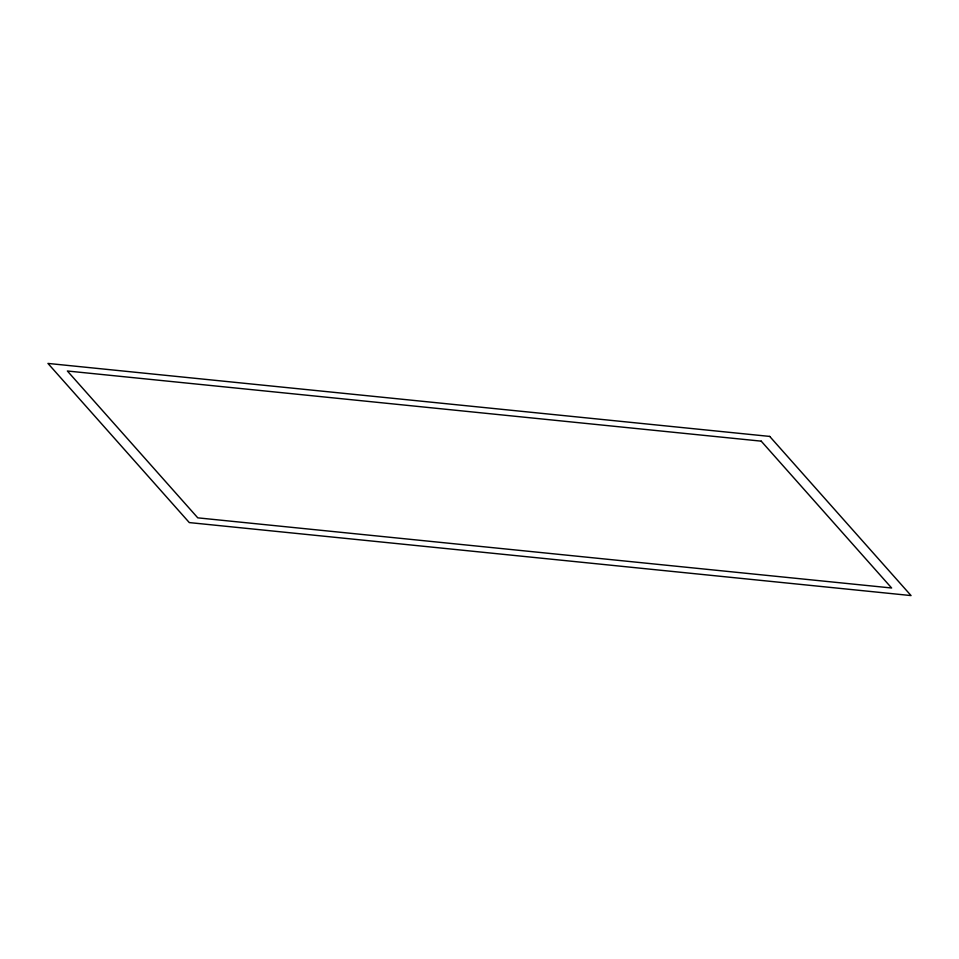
<?xml version="1.0" encoding="UTF-8"?>
<svg xmlns="http://www.w3.org/2000/svg" width="959" height="959" viewBox="0 0 959 959"><rect width="100%" height="100%" fill="white"/><g stroke="black" fill="none" stroke-linecap="round" stroke-linejoin="round"><path stroke-width="1.44" d="M769.705 436.417L47.95 363.425L189.295 522.583L911.05 595.575L769.705 436.417M761.218 441.152L67.37 371.001L197.782 517.848L891.63 587.999L761.218 441.152"/></g></svg>
